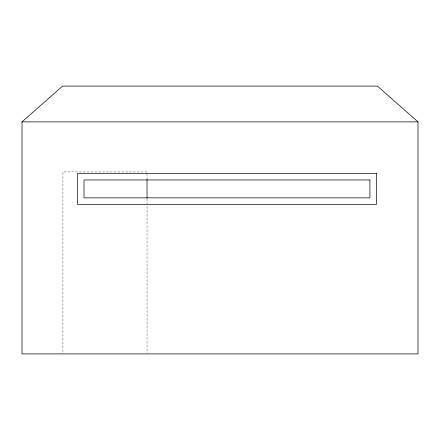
<?xml version="1.0" encoding="UTF-8"?>
<svg xmlns="http://www.w3.org/2000/svg" width="440" height="440" viewBox="0 0 440 440"><rect width="100%" height="100%" fill="white"/><g stroke="black" fill="none" stroke-linecap="round" stroke-linejoin="round"><path stroke-width="0.33" stroke-dasharray="2.2 1.65" d="M147.031 171.919L62.931 171.919L62.931 353.892M147.031 173.294L147.031 178.788M147.031 198.698L147.031 353.205"/><path stroke-width="0.66" d="M22 121.88L62.568 86.108L377.432 86.108L418 121.88L418 353.892L22 353.892L22 121.88L418 121.88M147.031 179.471L147.031 198.011M376.425 173.426L77.489 173.426L77.489 204.375L376.425 204.375L376.425 173.426M369.914 179.944L84.007 179.944L84.007 197.863L369.914 197.863L369.914 179.944"/></g></svg>
